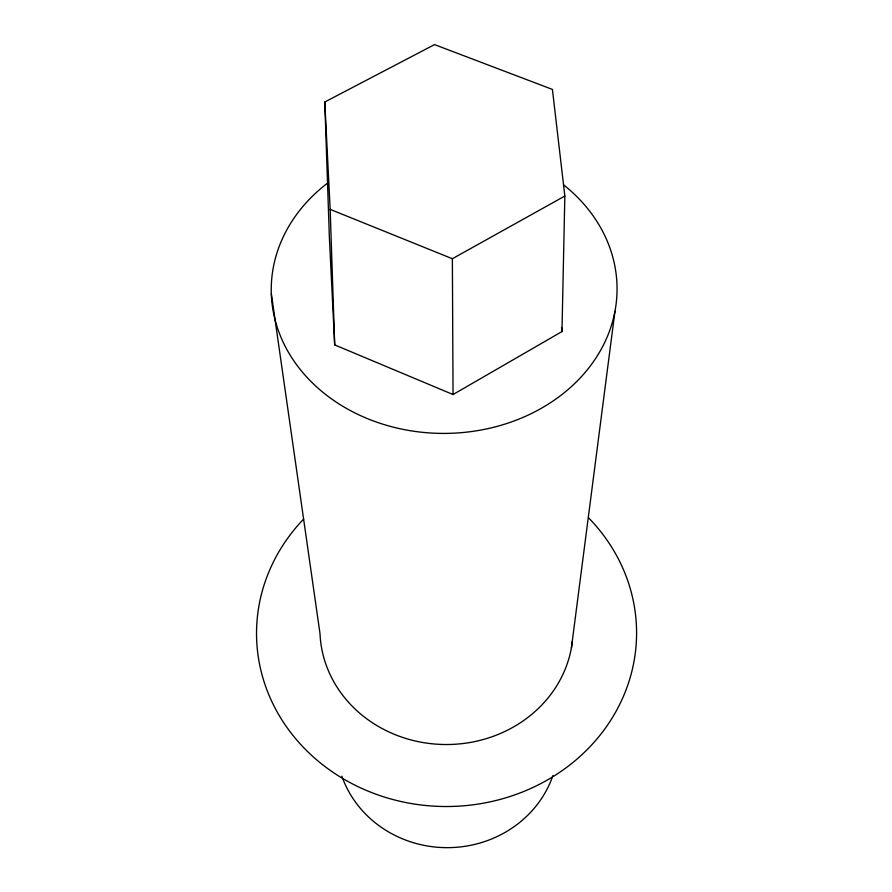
<?xml version="1.0" encoding="UTF-8"?>
<svg xmlns="http://www.w3.org/2000/svg" width="892" height="892" viewBox="0 0 892 892"><rect width="100%" height="100%" fill="white"/><g stroke="black" fill="none" stroke-linecap="round" stroke-linejoin="round"><path stroke-width="1.34" d="M561.971 331.568L564.837 196.039L552.416 89.423L434.527 44.6L324.788 102.011L329.349 236.859L334.69 344.903L453.047 394.532L561.971 331.568L561.514 327.431M571.393 647.993L614.956 311.308M324.788 102.011L330.163 209.375L452.367 258.725L564.837 196.039M271.324 293.591L320.016 633.677A126.608 115.436 -0.4 0 0 442.231 744.463A126.608 115.436 -0.4 0 0 572.419 641.192M330.163 209.375L334.69 344.903M452.367 258.725L453.047 394.532M563.577 184.834A172.903 144.114 -0.4 0 1 566.71 390.696A172.903 144.114 -0.4 0 1 319.704 389.614A172.903 144.114 -0.4 0 1 326.695 183.785M588.508 517.761A190.029 173.349 -0.4 0 1 578.652 757.631A190.029 173.349 -0.4 0 1 315.523 758.869A190.029 173.349 -0.4 0 1 303.626 519.099M552.928 775.594A111.043 104.163 -0.4 0 1 447.55 847.656A111.043 104.163 -0.4 0 1 341.859 776.174"/></g></svg>
